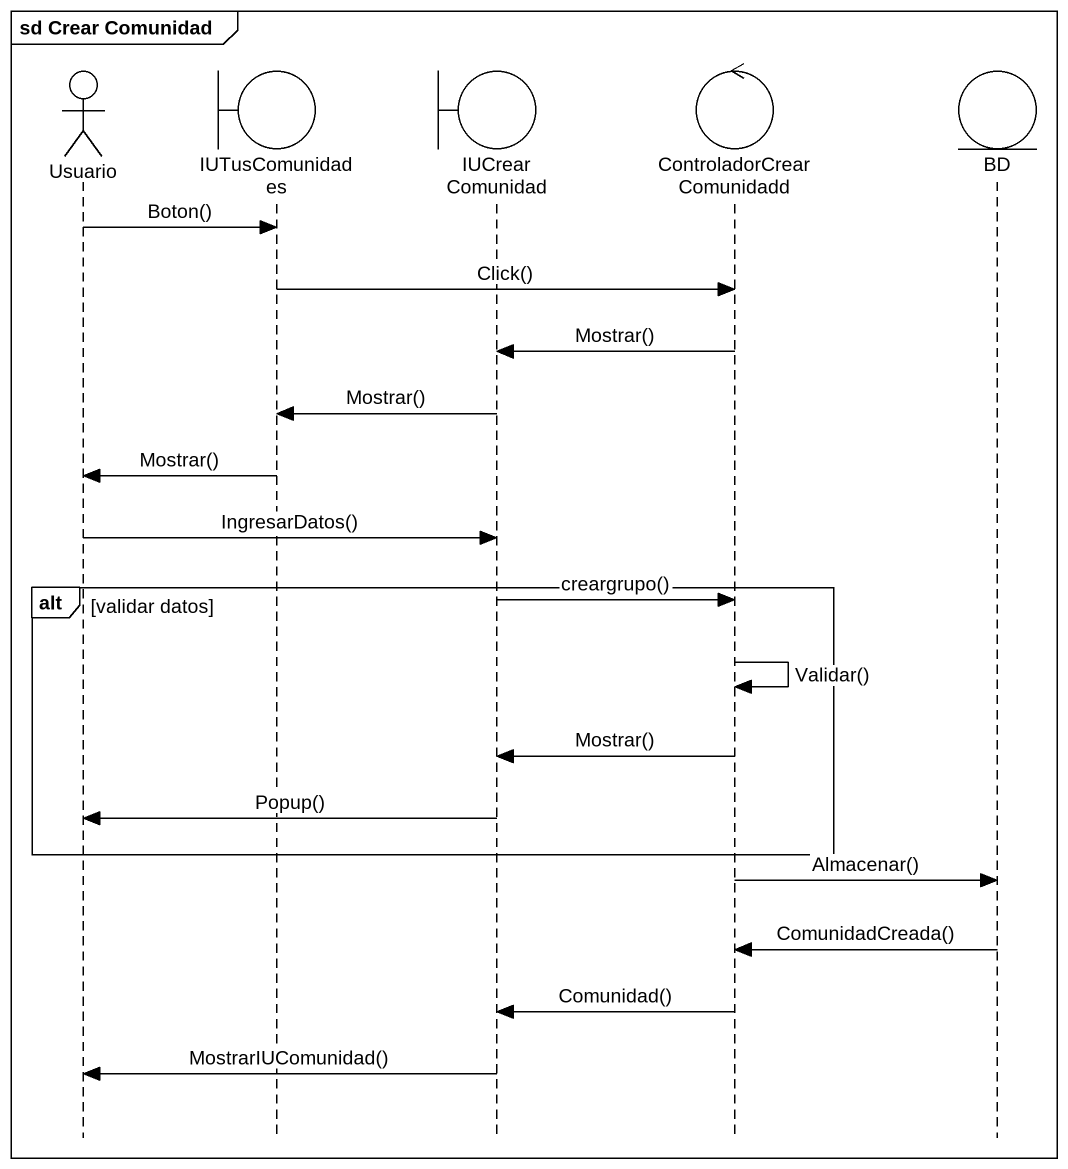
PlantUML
@startuml
mainframe sd Crear Comunidad
hide footbox
actor Usuario
boundary IUTusComunidades
boundary IUCrearComunidad
control ControladorCrearComunidadd
entity BD

Usuario -> IUTusComunidades : Boton()
IUTusComunidades -> ControladorCrearComunidadd : Click()
ControladorCrearComunidadd -> IUCrearComunidad : Mostrar()
IUCrearComunidad -> IUTusComunidades : Mostrar()
IUTusComunidades -> Usuario : Mostrar()
Usuario -> IUCrearComunidad : IngresarDatos()
alt validar datos
  IUCrearComunidad -> ControladorCrearComunidadd : creargrupo()
  ControladorCrearComunidadd -> ControladorCrearComunidadd : Validar()
  ControladorCrearComunidadd -> IUCrearComunidad : Mostrar()
  IUCrearComunidad -> Usuario : Popup()
end
ControladorCrearComunidadd -> BD : Almacenar()
BD -> ControladorCrearComunidadd : ComunidadCreada()
ControladorCrearComunidadd -> IUCrearComunidad : Comunidad()
IUCrearComunidad -> Usuario : MostrarIUComunidad()
@enduml
